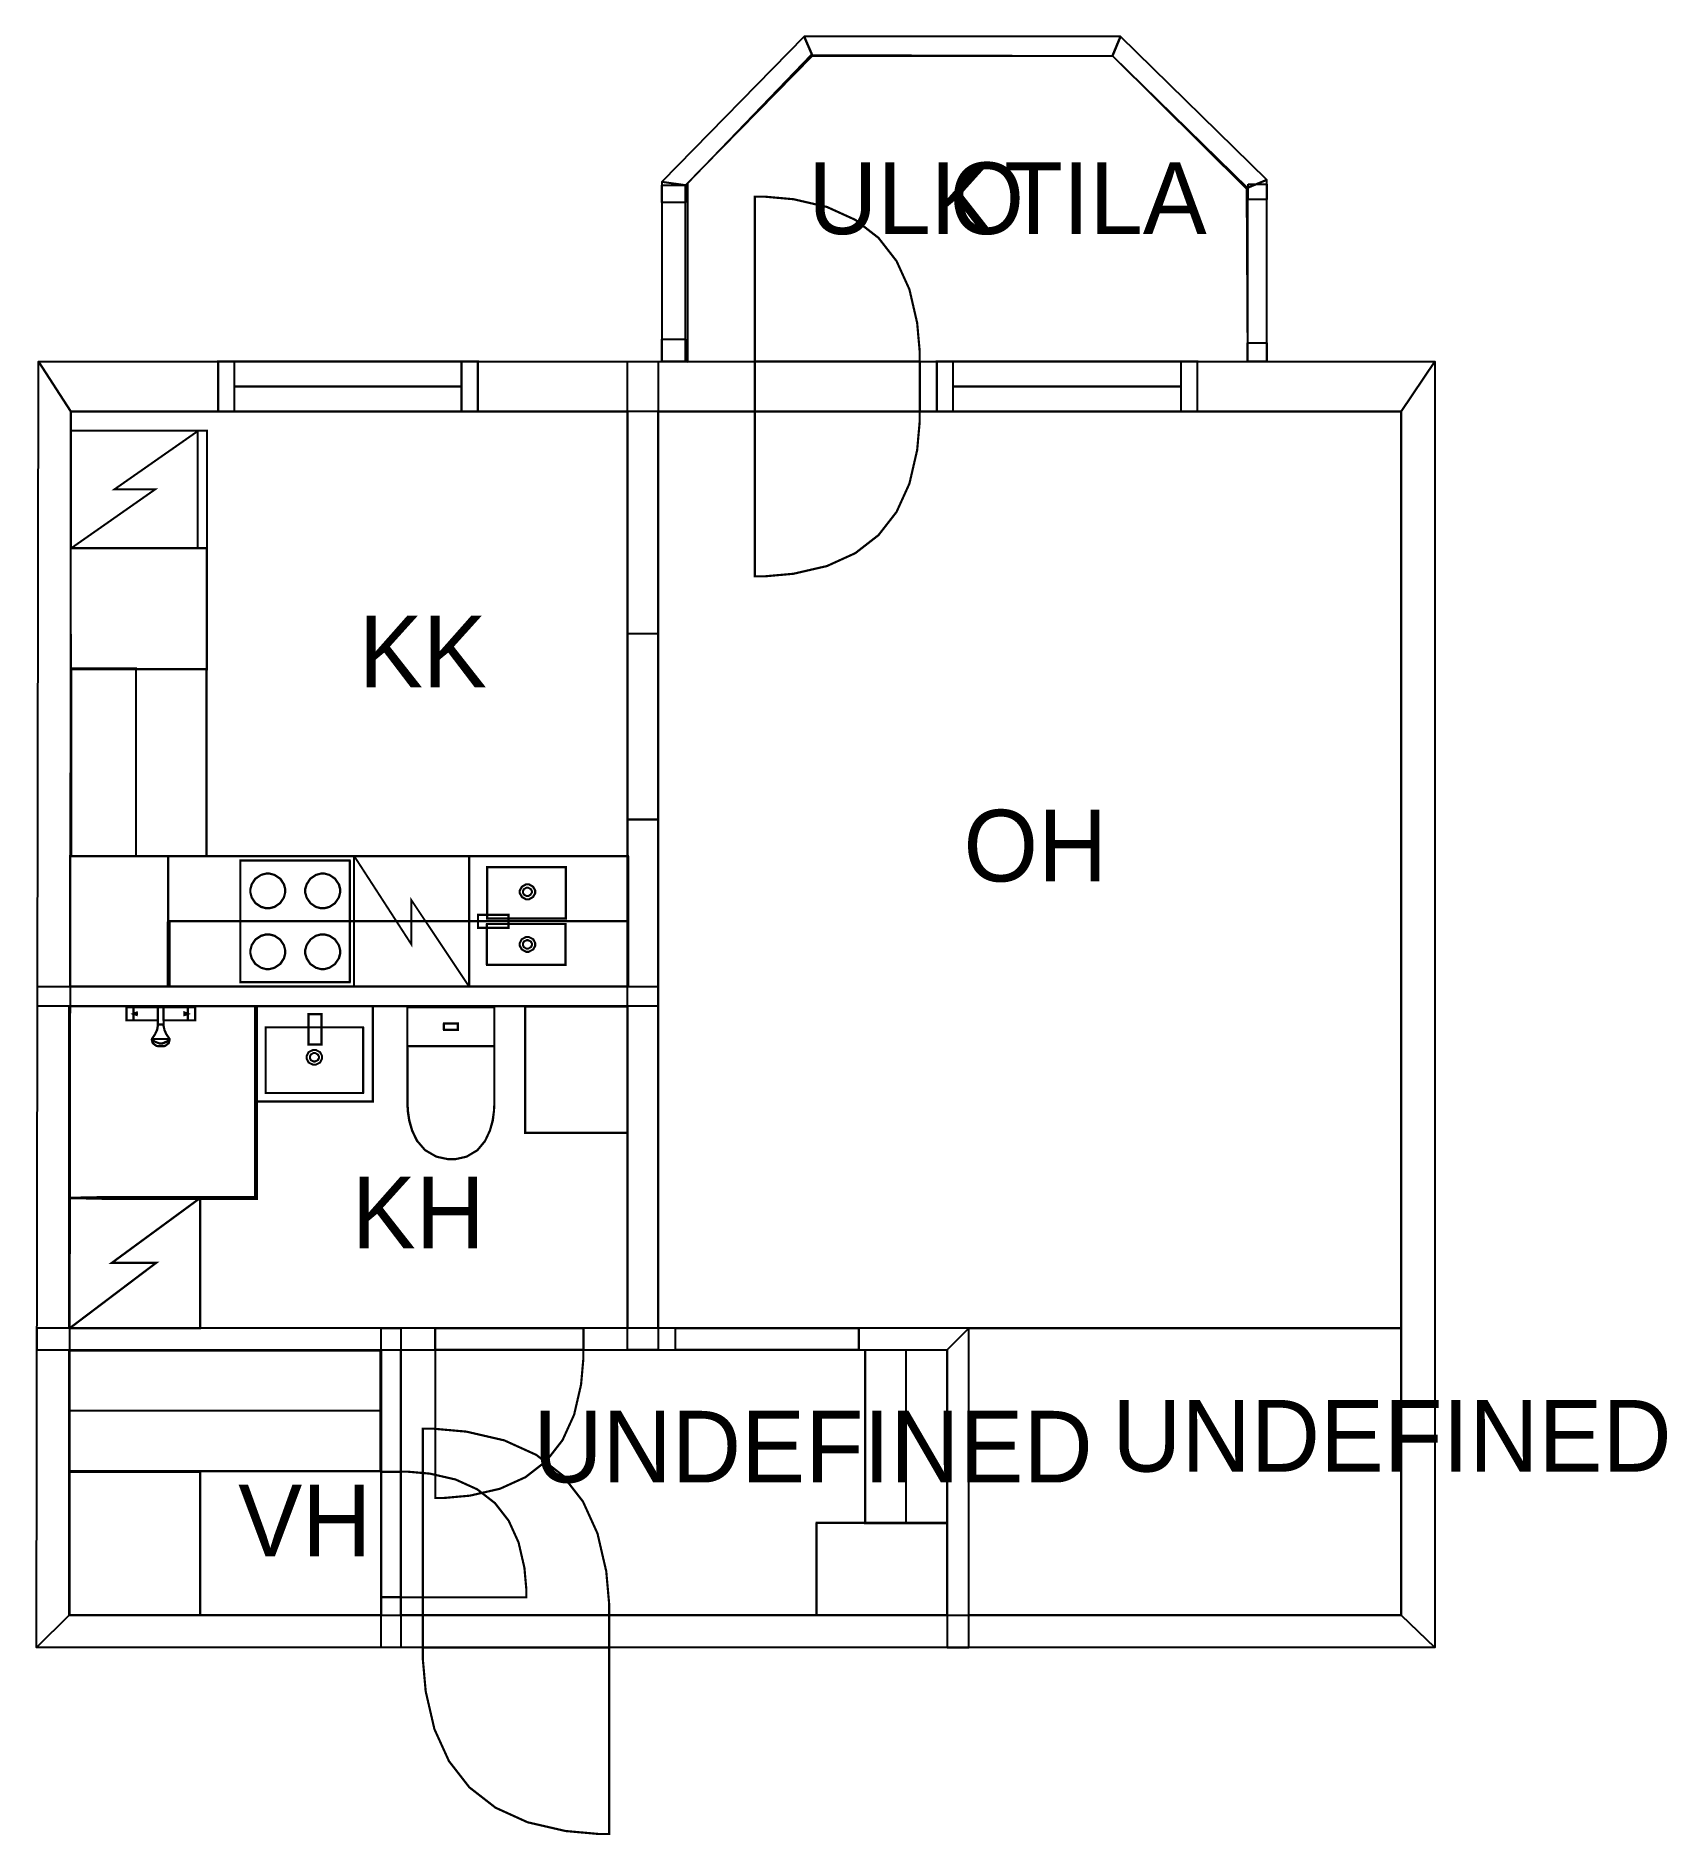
# Model space of a CAD drawing. Extents: x 4.02 to 11.84, y 0 to 8.63.
import ezdxf

# ---------------------------------------------------------------- set-up
doc = ezdxf.new("R2010")
doc.units = 0
doc.layers.get('0').update_dxf_attribs({"linetype": 'CONTINUOUS'})

msp = doc.modelspace()

# ---------------------------------------------------------------- linework, layer by layer
at = {"color": 0}
for points, const_width in [([(7.69982, 8.6244), (7.01644, 7.9274), (7.13103, 7.91038), (7.73915, 8.53065), (7.69982, 8.6244)], 0.00208), ([(9.21625, 8.6244), (7.69982, 8.6244), (7.73915, 8.53065), (9.178, 8.53065), (9.21625, 8.6244)], 0.00208), ([(9.91792, 7.9369), (9.21625, 8.6244), (9.178, 8.53065), (9.82417, 7.8974), (9.91792, 7.9369)], 0.00208), ([(7.14133, 7.06244), (7.14133, 7.92085), (7.73324, 8.5364), (9.178, 8.53065), (9.8201, 7.89344), (9.82417, 7.06494), (7.14133, 7.06244)], 0.00208), ([(9.91792, 7.06494), (9.91792, 7.9369), (9.82417, 7.8974), (9.82417, 7.06494), (9.91792, 7.06494)], 0.00208), ([(7.01644, 7.9274), (7.01644, 7.06494), (7.13103, 7.06494), (7.13103, 7.91038), (7.01644, 7.9274)], 0.00208), ([(8.25342, 7.06494), (8.25342, 7.11128), (8.24104, 7.25028), (8.204, 7.41092), (8.14219, 7.54682), (8.05572, 7.65799), (7.94456, 7.74451), (7.80865, 7.80626), (7.648, 7.84338), (7.509, 7.85568), (7.46272, 7.85568), (7.46272, 7.06494), (8.25342, 7.06494)], 0.01042), ([(4.01937, 0.89681), (4.02865, 7.06494), (4.18446, 6.82536), (4.17583, 1.05306), (4.01937, 0.89681)], 0.00208), ([(4.02865, 7.06494), (10.722, 7.06494), (10.5621, 6.82536), (4.18446, 6.82536), (4.02865, 7.06494)], 0.00208), ([(4.88981, 7.06494), (6.13499, 7.06494), (6.13499, 6.82536), (4.88981, 6.82536), (4.88981, 7.06494)], 0.01042), ([(4.88981, 7.06494), (6.13499, 7.06494), (6.13499, 6.82536), (4.88981, 6.82536), (4.88981, 7.06494)], 0.01042), ([(6.85314, 7.06494), (6.99897, 7.06494), (6.99897, 2.32449), (6.85314, 2.32449), (6.85314, 7.06494)], 0.00208), ([(7.46272, 7.06494), (8.25342, 7.06494), (8.25342, 6.82536), (7.46272, 6.82536), (7.46272, 7.06494)], 0.01042), ([(7.46272, 7.06494), (8.25342, 7.06494), (8.25342, 6.82536), (7.46272, 6.82536), (7.46272, 7.06494)], 0.01042), ([(8.33501, 7.06494), (9.58399, 7.06494), (9.58399, 6.82536), (8.33501, 6.82536), (8.33501, 7.06494)], 0.01042), ([(8.33501, 7.06494), (9.58399, 7.06494), (9.58399, 6.82536), (8.33501, 6.82536), (8.33501, 7.06494)], 0.01042), ([(10.722, 7.06494), (10.722, 0.89681), (10.5621, 1.05306), (10.5621, 6.82536), (10.722, 7.06494)], 0.00208), ([(8.25342, 6.82536), (8.25342, 6.77903), (8.24104, 6.64003), (8.204, 6.47944), (8.14219, 6.34353), (8.05572, 6.23232), (7.94456, 6.14583), (7.80865, 6.08404), (7.648, 6.04699), (7.509, 6.03461), (7.46272, 6.03461), (7.46272, 6.82536), (8.25342, 6.82536)], 0.01042), ([(4.18494, 6.73367), (4.18494, 6.16911), (4.83604, 6.16911), (4.83604, 6.73367), (4.18494, 6.73367)], 0.00941), ([(4.79264, 6.73367), (4.79264, 6.16911), (4.83604, 6.16911), (4.83604, 6.73367), (4.79264, 6.73367)], 0.00941), ([(4.18343, 6.16911), (4.18343, 5.58919), (4.8361, 5.58919), (4.8361, 6.16911), (4.18343, 6.16911)], 0.01042), ([(6.85314, 5.75982), (6.99897, 5.75982), (6.99897, 4.86794), (6.85314, 4.86794), (6.85314, 5.75982)], 0.01042), ([(4.1836, 5.59326), (4.1836, 4.69254), (4.4961, 4.69254), (4.4961, 5.59326), (4.1836, 5.59326)], 0.01042), ([(4.18506, 5.58919), (4.18506, 4.69254), (4.83453, 4.69254), (4.83453, 5.58919), (4.18506, 5.58919)], 0.01042), ([(4.18083, 4.69254), (6.85519, 4.69254), (6.85519, 4.06754), (4.18083, 4.06754), (4.18083, 4.69254)], 0.01042), ([(4.18039, 4.06754), (4.18137, 4.69254), (4.65012, 4.69179), (4.64914, 4.06679), (4.18039, 4.06754)], 0.00208), ([(4.99647, 4.67171), (5.52083, 4.67171), (5.52083, 4.08838), (4.99647, 4.08838), (4.99647, 4.67171)], 0.01042), ([(5.54167, 4.69254), (6.09289, 4.69254), (6.09289, 4.06754), (5.54167, 4.06754), (5.54167, 4.69254)], 0.00919), ([(5.04471, 4.52588), (5.04471, 4.53401), (5.05122, 4.55832), (5.06912, 4.58479), (5.0956, 4.60271), (5.1199, 4.60921), (5.12804, 4.60921), (5.13612, 4.60921), (5.16049, 4.60271), (5.18696, 4.58479), (5.20481, 4.55832), (5.21137, 4.53401), (5.21137, 4.52588), (5.21137, 4.51779), (5.20481, 4.49349), (5.18696, 4.46696), (5.16049, 4.44911), (5.13612, 4.44254), (5.12804, 4.44254), (5.1199, 4.44254), (5.0956, 4.44911), (5.06912, 4.46696), (5.05122, 4.49349), (5.04471, 4.51779), (5.04471, 4.52588)], 0.01042), ([(5.30794, 4.52588), (5.30794, 4.53401), (5.31446, 4.55832), (5.33236, 4.58479), (5.35883, 4.60271), (5.38314, 4.60921), (5.39128, 4.60921), (5.39936, 4.60921), (5.42367, 4.60271), (5.45019, 4.58479), (5.46804, 4.55832), (5.47461, 4.53401), (5.47461, 4.52588), (5.47461, 4.51779), (5.46804, 4.49349), (5.45019, 4.46696), (5.42367, 4.44911), (5.39936, 4.44254), (5.39128, 4.44254), (5.38314, 4.44254), (5.35883, 4.44911), (5.33236, 4.46696), (5.31446, 4.49349), (5.30794, 4.51779), (5.30794, 4.52588)], 0.01042), ([(6.17958, 4.64046), (6.55643, 4.64046), (6.55643, 4.39361), (6.17958, 4.39361), (6.17958, 4.64046)], 0.01042), ([(6.33615, 4.52115), (6.33615, 4.52761), (6.34679, 4.54699), (6.36615, 4.55761), (6.37261, 4.55761), (6.37901, 4.55761), (6.39839, 4.54699), (6.40907, 4.52761), (6.40907, 4.52115), (6.40907, 4.51476), (6.39839, 4.49539), (6.37901, 4.48469), (6.37261, 4.48469), (6.36615, 4.48469), (6.34679, 4.49539), (6.33615, 4.51476), (6.33615, 4.52115)], 0.00833), ([(6.35178, 4.52115), (6.35178, 4.52485), (6.35786, 4.53592), (6.36893, 4.54199), (6.37261, 4.54199), (6.37625, 4.54199), (6.38732, 4.53592), (6.39344, 4.52485), (6.39344, 4.52115), (6.39344, 4.51753), (6.38732, 4.50646), (6.37625, 4.50032), (6.37261, 4.50032), (6.36893, 4.50032), (6.35786, 4.50646), (6.35178, 4.51753), (6.35178, 4.52115)], 0.00833), ([(6.13585, 4.41129), (6.28168, 4.41129), (6.28168, 4.34879), (6.13585, 4.34879), (6.13585, 4.41129)], 0.01042), ([(4.65701, 4.38069), (6.85519, 4.38069), (6.85519, 4.06819), (4.65701, 4.06819), (4.65701, 4.38069)], 0.01042), ([(5.04471, 4.23421), (5.04471, 4.24235), (5.05122, 4.26665), (5.06912, 4.29313), (5.0956, 4.31104), (5.1199, 4.31754), (5.12804, 4.31754), (5.13612, 4.31754), (5.16049, 4.31104), (5.18696, 4.29313), (5.20481, 4.26665), (5.21137, 4.24235), (5.21137, 4.23421), (5.21137, 4.22613), (5.20481, 4.20182), (5.18696, 4.17529), (5.16049, 4.15744), (5.13612, 4.15088), (5.12804, 4.15088), (5.1199, 4.15088), (5.0956, 4.15744), (5.06912, 4.17529), (5.05122, 4.20182), (5.04471, 4.22613), (5.04471, 4.23421)], 0.01042), ([(5.30794, 4.23421), (5.30794, 4.24235), (5.31446, 4.26665), (5.33236, 4.29313), (5.35883, 4.31104), (5.38314, 4.31754), (5.39128, 4.31754), (5.39936, 4.31754), (5.42367, 4.31104), (5.45019, 4.29313), (5.46804, 4.26665), (5.47461, 4.24235), (5.47461, 4.23421), (5.47461, 4.22613), (5.46804, 4.20182), (5.45019, 4.17529), (5.42367, 4.15744), (5.39936, 4.15088), (5.39128, 4.15088), (5.38314, 4.15088), (5.35883, 4.15744), (5.33236, 4.17529), (5.31446, 4.20182), (5.30794, 4.22613), (5.30794, 4.23421)], 0.01042), ([(6.17876, 4.36768), (6.55539, 4.36768), (6.55539, 4.17171), (6.17876, 4.17171), (6.17876, 4.36768)], 0.01042), ([(6.33615, 4.26964), (6.33615, 4.2761), (6.34679, 4.29546), (6.36615, 4.3061), (6.37261, 4.3061), (6.37901, 4.3061), (6.39839, 4.29546), (6.40907, 4.2761), (6.40907, 4.26964), (6.40907, 4.26324), (6.39839, 4.24387), (6.37901, 4.23318), (6.37261, 4.23318), (6.36615, 4.23318), (6.34679, 4.24387), (6.33615, 4.26324), (6.33615, 4.26964)], 0.00833), ([(6.35178, 4.26964), (6.35178, 4.27333), (6.35786, 4.2844), (6.36893, 4.29047), (6.37261, 4.29047), (6.37625, 4.29047), (6.38732, 4.2844), (6.39344, 4.27333), (6.39344, 4.26964), (6.39344, 4.266), (6.38732, 4.25493), (6.37625, 4.24881), (6.37261, 4.24881), (6.36893, 4.24881), (6.35786, 4.25493), (6.35178, 4.266), (6.35178, 4.26964)], 0.00833), ([(4.02399, 4.06754), (6.99897, 4.06754), (6.99897, 3.97379), (4.02399, 3.97379), (4.02399, 4.06754)], 0.00208), ([(4.17839, 3.05371), (5.0715, 3.05371), (5.0715, 3.97379), (5.0715, 3.05371), (4.17839, 3.05371)], 0.01875), ([(4.45074, 3.96858), (4.48406, 3.96858), (4.48406, 3.90506), (4.45074, 3.90506), (4.45074, 3.96858)], 0.01042), ([(4.48406, 3.96858), (4.60075, 3.96858), (4.60075, 3.90506), (4.48406, 3.90506), (4.48406, 3.96858)], 0.01042), ([(4.60075, 3.96858), (4.62885, 3.96858), (4.62885, 3.88525), (4.62181, 3.88525), (4.60601, 3.88525), (4.60075, 3.88525), (4.60075, 3.90608), (4.60075, 3.95296), (4.60075, 3.96858)], 0.01042), ([(4.62885, 3.96858), (4.7455, 3.96858), (4.7455, 3.90506), (4.62885, 3.90506), (4.62885, 3.96858)], 0.01042), ([(4.74447, 3.96858), (4.77989, 3.96858), (4.77989, 3.90506), (4.74447, 3.90506), (4.74447, 3.96858)], 0.01042), ([(5.0715, 3.97299), (5.63129, 3.97299), (5.63129, 3.51633), (5.0715, 3.51633), (5.0715, 3.97299)], 0.01042), ([(5.79736, 3.96858), (6.21392, 3.96858), (6.21392, 3.78131), (5.79736, 3.78131), (5.79736, 3.96858)], 0.01042), ([(6.36214, 3.97217), (6.85319, 3.97217), (6.85319, 3.36572), (6.36214, 3.36572), (6.36214, 3.97217)], 0.01042), ([(4.48406, 3.93631), (4.48725, 3.93756), (4.4969, 3.9414), (4.49968, 3.94254), (4.49968, 3.94254), (4.49968, 3.94114), (4.49968, 3.93685), (4.49968, 3.93257), (4.49968, 3.9311), (4.49968, 3.9311), (4.49729, 3.93175), (4.48731, 3.93517), (4.48406, 3.93631)], 0.01042), ([(4.74447, 3.93631), (4.74121, 3.93756), (4.73156, 3.9414), (4.72885, 3.94254), (4.72885, 3.94254), (4.72885, 3.94114), (4.72885, 3.93685), (4.72885, 3.93257), (4.72885, 3.9311), (4.72885, 3.9311), (4.73118, 3.93175), (4.74115, 3.93517), (4.74447, 3.93631)], 0.01042), ([(5.32335, 3.93494), (5.38585, 3.93494), (5.38585, 3.78911), (5.32335, 3.78911), (5.32335, 3.93494)], 0.01042), ([(5.97254, 3.89074), (6.03874, 3.89074), (6.03874, 3.85915), (5.97254, 3.85915), (5.97254, 3.89074)], 0.01042), ([(5.11817, 3.87196), (5.58464, 3.87196), (5.58464, 3.55675), (5.11817, 3.55675), (5.11817, 3.87196)], 0.01042), ([(5.38786, 3.72792), (5.38786, 3.72151), (5.37717, 3.70215), (5.35781, 3.69146), (5.3514, 3.69146), (5.34494, 3.69146), (5.32557, 3.70215), (5.31494, 3.72151), (5.31494, 3.72792), (5.31494, 3.73438), (5.32557, 3.75375), (5.34494, 3.76438), (5.3514, 3.76438), (5.35781, 3.76438), (5.37717, 3.75375), (5.38786, 3.73438), (5.38786, 3.72792)], 0.00833), ([(5.37224, 3.72792), (5.37224, 3.72428), (5.3661, 3.71322), (5.35504, 3.70708), (5.3514, 3.70708), (5.34771, 3.70708), (5.33664, 3.71322), (5.33057, 3.72428), (5.33057, 3.72792), (5.33057, 3.73161), (5.33664, 3.74268), (5.34771, 3.74875), (5.3514, 3.74875), (5.35504, 3.74875), (5.3661, 3.74268), (5.37224, 3.73161), (5.37224, 3.72792)], 0.00833), ([(6.21392, 3.51303), (6.21392, 3.51303), (6.21397, 3.50131), (6.21235, 3.47032), (6.20622, 3.42649), (6.19282, 3.37625), (6.16928, 3.32601), (6.13282, 3.28217), (6.08062, 3.25119), (6.02756, 3.23942), (6.00993, 3.23942), (5.9916, 3.23942), (5.93674, 3.25119), (5.88265, 3.28217), (5.84483, 3.32601), (5.82042, 3.37625), (5.80643, 3.42649), (5.80003, 3.47032), (5.79829, 3.50131), (5.79839, 3.51303), (5.79839, 3.51303), (5.79736, 3.78131), (6.21392, 3.78131), (6.21392, 3.51303)], 0.01042), ([(4.17839, 3.05371), (4.17839, 2.42871), (4.80339, 2.42871), (4.80339, 3.05371), (4.17839, 3.05371)], 0.01042), ([(8.48844, 2.42865), (4.02165, 2.42865), (4.02165, 2.32449), (8.38428, 2.32449), (8.48844, 2.42865)], 0.00208), ([(5.67165, 2.42865), (5.7654, 2.42865), (5.7654, 0.89681), (5.67165, 0.89681), (5.67165, 2.42865)], 0.00208), ([(5.93093, 2.42865), (6.64094, 2.42865), (6.64094, 2.32449), (5.93093, 2.32449), (5.93093, 2.42865)], 0.01042), ([(5.93093, 2.42865), (6.64094, 2.42865), (6.64094, 2.32449), (5.93093, 2.32449), (5.93093, 2.42865)], 0.01042), ([(7.08208, 2.42865), (7.96072, 2.42865), (7.96072, 2.32449), (7.08208, 2.32449), (7.08208, 2.42865)], 0.01042), ([(8.48844, 0.89681), (8.48844, 2.42865), (8.38428, 2.32449), (8.38428, 0.89681), (8.48844, 0.89681)], 0.00208), ([(6.64094, 2.32449), (6.64094, 2.28293), (6.62983, 2.1581), (6.59657, 2.01389), (6.54107, 1.89187), (6.46343, 1.79204), (6.36361, 1.71442), (6.24154, 1.6589), (6.09733, 1.62565), (5.9725, 1.61453), (5.93093, 1.61453), (5.93093, 2.32449), (6.64094, 2.32449)], 0.01042), ([(7.9916, 2.32454), (7.9916, 1.49306), (8.38406, 1.49306), (8.38406, 2.32454), (7.9916, 2.32454)], 0.01042), ([(4.17736, 2.3226), (5.66775, 2.3226), (5.66775, 1.74333), (4.17736, 1.74333), (4.17736, 2.3226)], 0.01042), ([(6.7646, 1.05306), (6.7646, 1.10547), (6.7506, 1.26253), (6.70871, 1.44401), (6.63889, 1.5976), (6.54118, 1.72325), (6.41553, 1.82096), (6.26193, 1.89079), (6.08046, 1.93267), (5.92339, 1.94661), (5.87104, 1.94661), (5.87104, 1.05306), (6.7646, 1.05306)], 0.01042), ([(4.17833, 1.74024), (4.17833, 1.05306), (4.80333, 1.05306), (4.80333, 1.74024), (4.17833, 1.74024)], 0.01042), ([(5.67165, 1.74046), (5.7654, 1.74046), (5.7654, 1.13818), (5.67165, 1.13818), (5.67165, 1.74046)], 0.01042), ([(5.67165, 1.74046), (5.7654, 1.74046), (5.7654, 1.13818), (5.67165, 1.13818), (5.67165, 1.74046)], 0.01042), ([(5.7654, 1.74046), (5.80067, 1.74046), (5.90653, 1.73107), (6.02886, 1.70285), (6.13243, 1.65582), (6.21712, 1.5899), (6.28299, 1.50521), (6.33008, 1.40169), (6.35829, 1.27935), (6.36774, 1.1735), (6.36774, 1.13818), (5.7654, 1.13818), (5.7654, 1.74046)], 0.01042), ([(7.75906, 1.49567), (7.75906, 1.05306), (8.38406, 1.05306), (8.38406, 1.49567), (7.75906, 1.49567)], 0.01042), ([(10.722, 0.89681), (4.01937, 0.89681), (4.17583, 1.05306), (10.5621, 1.05306), (10.722, 0.89681)], 0.00208), ([(5.87104, 1.05306), (6.7646, 1.05306), (6.7646, 0.89681), (5.87104, 0.89681), (5.87104, 1.05306)], 0.01042), ([(5.87104, 1.05306), (6.7646, 1.05306), (6.7646, 0.89681), (5.87104, 0.89681), (5.87104, 1.05306)], 0.01042), ([(5.87104, 0.89681), (5.87104, 0.84446), (5.88499, 0.68739), (5.92686, 0.50591), (5.99669, 0.35232), (6.0944, 0.22667), (6.22006, 0.12896), (6.37364, 0.05914), (6.55512, 0.01725), (6.71218, 0.00326), (6.7646, 0.00326), (6.7646, 0.89681), (5.87104, 0.89681)], 0.01042)]:
    msp.add_lwpolyline(points, close=True, dxfattribs=dict(at, const_width=const_width))
at = {"color": 7}
for points in [[(7.69982, 8.6244), (7.01644, 7.9274), (7.13103, 7.91038), (7.73915, 8.53065), (7.69982, 8.6244)], [(9.21625, 8.6244), (7.69982, 8.6244), (7.73915, 8.53065), (9.178, 8.53065), (9.21625, 8.6244)], [(9.91792, 7.9369), (9.21625, 8.6244), (9.178, 8.53065), (9.82417, 7.8974), (9.91792, 7.9369)], [(7.14133, 7.06244), (7.14133, 7.92085), (7.73324, 8.5364), (9.178, 8.53065), (9.8201, 7.89344), (9.82417, 7.06494), (7.14133, 7.06244)], [(7.01644, 7.9274), (7.01644, 7.06494), (7.13103, 7.06494), (7.13103, 7.91038), (7.01644, 7.9274)], [(9.91792, 7.06494), (9.91792, 7.9369), (9.82417, 7.8974), (9.82417, 7.06494), (9.91792, 7.06494)], [(4.88981, 7.06494), (6.13499, 7.06494), (6.13499, 6.82536), (4.88981, 6.82536), (4.88981, 7.06494)], [(4.88981, 7.06494), (6.13499, 7.06494), (6.13499, 6.82536), (4.88981, 6.82536), (4.88981, 7.06494)], [(7.46272, 7.06494), (8.25342, 7.06494), (8.25342, 6.82536), (7.46272, 6.82536), (7.46272, 7.06494)], [(7.46272, 7.06494), (8.25342, 7.06494), (8.25342, 6.82536), (7.46272, 6.82536), (7.46272, 7.06494)], [(8.33501, 7.06494), (9.58399, 7.06494), (9.58399, 6.82536), (8.33501, 6.82536), (8.33501, 7.06494)], [(8.33501, 7.06494), (9.58399, 7.06494), (9.58399, 6.82536), (8.33501, 6.82536), (8.33501, 7.06494)], [(6.85314, 4.06754), (4.64914, 4.06754), (4.65012, 4.69179), (4.18625, 4.69179), (4.18446, 6.82536), (6.85314, 6.82536), (6.85314, 4.06754)], [(6.99897, 6.82536), (10.5621, 6.82536), (10.5621, 2.42865), (6.99897, 2.42865), (6.99897, 6.82536)], [(4.18494, 6.73367), (4.83604, 6.73367), (4.83604, 6.16911), (4.18494, 6.16911), (4.18494, 6.73367)], [(4.79264, 6.73367), (4.83604, 6.73367), (4.83604, 6.16911), (4.79264, 6.16911), (4.79264, 6.73367)], [(4.18343, 6.16911), (4.8361, 6.16911), (4.8361, 5.58919), (4.18343, 5.58919), (4.18343, 6.16911)], [(6.85314, 5.75982), (6.99897, 5.75982), (6.99897, 4.86794), (6.85314, 4.86794), (6.85314, 5.75982)], [(6.85314, 5.75982), (6.99897, 5.75982), (6.99897, 4.86794), (6.85314, 4.86794), (6.85314, 5.75982)], [(4.18506, 5.58919), (4.83453, 5.58919), (4.83453, 4.69254), (4.18506, 4.69254), (4.18506, 5.58919)], [(4.18083, 4.69254), (6.85519, 4.69254), (6.85519, 4.06754), (4.18083, 4.06754), (4.18083, 4.69254)], [(4.99647, 4.67171), (5.52083, 4.67171), (5.52083, 4.08838), (4.99647, 4.08838), (4.99647, 4.67171)], [(5.54167, 4.69254), (6.09289, 4.69254), (6.09289, 4.06754), (5.54167, 4.06754), (5.54167, 4.69254)], [(5.04471, 4.52588), (5.04471, 4.53401), (5.05122, 4.55832), (5.06912, 4.58479), (5.0956, 4.60271), (5.1199, 4.60921), (5.12804, 4.60921), (5.13612, 4.60921), (5.16049, 4.60271), (5.18696, 4.58479), (5.20481, 4.55832), (5.21137, 4.53401), (5.21137, 4.52588), (5.21137, 4.51779), (5.20481, 4.49349), (5.18696, 4.46696), (5.16049, 4.44911), (5.13612, 4.44254), (5.12804, 4.44254), (5.1199, 4.44254), (5.0956, 4.44911), (5.06912, 4.46696), (5.05122, 4.49349), (5.04471, 4.51779), (5.04471, 4.52588)], [(5.30794, 4.52588), (5.30794, 4.53401), (5.31446, 4.55832), (5.33236, 4.58479), (5.35883, 4.60271), (5.38314, 4.60921), (5.39128, 4.60921), (5.39936, 4.60921), (5.42367, 4.60271), (5.45019, 4.58479), (5.46804, 4.55832), (5.47461, 4.53401), (5.47461, 4.52588), (5.47461, 4.51779), (5.46804, 4.49349), (5.45019, 4.46696), (5.42367, 4.44911), (5.39936, 4.44254), (5.39128, 4.44254), (5.38314, 4.44254), (5.35883, 4.44911), (5.33236, 4.46696), (5.31446, 4.49349), (5.30794, 4.51779), (5.30794, 4.52588)], [(6.17958, 4.64046), (6.55643, 4.64046), (6.55643, 4.39361), (6.17958, 4.39361), (6.17958, 4.64046)], [(6.33615, 4.52115), (6.33615, 4.52761), (6.34679, 4.54699), (6.36615, 4.55761), (6.37261, 4.55761), (6.37901, 4.55761), (6.39839, 4.54699), (6.40907, 4.52761), (6.40907, 4.52115), (6.40907, 4.51476), (6.39839, 4.49539), (6.37901, 4.48469), (6.37261, 4.48469), (6.36615, 4.48469), (6.34679, 4.49539), (6.33615, 4.51476), (6.33615, 4.52115)], [(6.35178, 4.52115), (6.35178, 4.52485), (6.35786, 4.53592), (6.36893, 4.54199), (6.37261, 4.54199), (6.37625, 4.54199), (6.38732, 4.53592), (6.39344, 4.52485), (6.39344, 4.52115), (6.39344, 4.51753), (6.38732, 4.50646), (6.37625, 4.50032), (6.37261, 4.50032), (6.36893, 4.50032), (6.35786, 4.50646), (6.35178, 4.51753), (6.35178, 4.52115)], [(6.13585, 4.41129), (6.28168, 4.41129), (6.28168, 4.34879), (6.13585, 4.34879), (6.13585, 4.41129)], [(5.04471, 4.23421), (5.04471, 4.24235), (5.05122, 4.26665), (5.06912, 4.29313), (5.0956, 4.31104), (5.1199, 4.31754), (5.12804, 4.31754), (5.13612, 4.31754), (5.16049, 4.31104), (5.18696, 4.29313), (5.20481, 4.26665), (5.21137, 4.24235), (5.21137, 4.23421), (5.21137, 4.22613), (5.20481, 4.20182), (5.18696, 4.17529), (5.16049, 4.15744), (5.13612, 4.15088), (5.12804, 4.15088), (5.1199, 4.15088), (5.0956, 4.15744), (5.06912, 4.17529), (5.05122, 4.20182), (5.04471, 4.22613), (5.04471, 4.23421)], [(5.30794, 4.23421), (5.30794, 4.24235), (5.31446, 4.26665), (5.33236, 4.29313), (5.35883, 4.31104), (5.38314, 4.31754), (5.39128, 4.31754), (5.39936, 4.31754), (5.42367, 4.31104), (5.45019, 4.29313), (5.46804, 4.26665), (5.47461, 4.24235), (5.47461, 4.23421), (5.47461, 4.22613), (5.46804, 4.20182), (5.45019, 4.17529), (5.42367, 4.15744), (5.39936, 4.15088), (5.39128, 4.15088), (5.38314, 4.15088), (5.35883, 4.15744), (5.33236, 4.17529), (5.31446, 4.20182), (5.30794, 4.22613), (5.30794, 4.23421)], [(6.17876, 4.36768), (6.55539, 4.36768), (6.55539, 4.17171), (6.17876, 4.17171), (6.17876, 4.36768)], [(6.33615, 4.26964), (6.33615, 4.2761), (6.34679, 4.29546), (6.36615, 4.3061), (6.37261, 4.3061), (6.37901, 4.3061), (6.39839, 4.29546), (6.40907, 4.2761), (6.40907, 4.26964), (6.40907, 4.26324), (6.39839, 4.24387), (6.37901, 4.23318), (6.37261, 4.23318), (6.36615, 4.23318), (6.34679, 4.24387), (6.33615, 4.26324), (6.33615, 4.26964)], [(6.35178, 4.26964), (6.35178, 4.27333), (6.35786, 4.2844), (6.36893, 4.29047), (6.37261, 4.29047), (6.37625, 4.29047), (6.38732, 4.2844), (6.39344, 4.27333), (6.39344, 4.26964), (6.39344, 4.266), (6.38732, 4.25493), (6.37625, 4.24881), (6.37261, 4.24881), (6.36893, 4.24881), (6.35786, 4.25493), (6.35178, 4.266), (6.35178, 4.26964)], [(4.17583, 3.97379), (6.85314, 3.97379), (6.85314, 2.42865), (4.17583, 2.42865), (4.17583, 3.97379)], [(5.0715, 3.97299), (5.63129, 3.97299), (5.63129, 3.51633), (5.0715, 3.51633), (5.0715, 3.97299)], [(6.36214, 3.97217), (6.85319, 3.97217), (6.85319, 3.36572), (6.36214, 3.36572), (6.36214, 3.97217)], [(4.45074, 3.96858), (4.48406, 3.96858), (4.48406, 3.90506), (4.45074, 3.90506), (4.45074, 3.96858)], [(4.48406, 3.96858), (4.60075, 3.96858), (4.60075, 3.90506), (4.48406, 3.90506), (4.48406, 3.96858)], [(4.48406, 3.93631), (4.48725, 3.93756), (4.4969, 3.9414), (4.49968, 3.94254), (4.49968, 3.94254), (4.49968, 3.94114), (4.49968, 3.93685), (4.49968, 3.93257), (4.49968, 3.9311), (4.49968, 3.9311), (4.49729, 3.93175), (4.48731, 3.93517), (4.48406, 3.93631)], [(4.60075, 3.88525), (4.60075, 3.87896), (4.59706, 3.86003), (4.58713, 3.83762), (4.58404, 3.83317), (4.58301, 3.83165), (4.57281, 3.81706), (4.5726, 3.81549), (4.57206, 3.81261), (4.57622, 3.79606), (4.59289, 3.78321), (4.59864, 3.78212), (4.59993, 3.7819), (4.61143, 3.78108), (4.61529, 3.78108), (4.61426, 3.78108), (4.61838, 3.78108), (4.62961, 3.7819), (4.63092, 3.78212), (4.63661, 3.78321), (4.65332, 3.79606), (4.65744, 3.81261), (4.65696, 3.81549), (4.65668, 3.81706), (4.64654, 3.83165), (4.64551, 3.83317), (4.64236, 3.83762), (4.63249, 3.86003), (4.62885, 3.87896), (4.62885, 3.88525)], [(4.60075, 3.96858), (4.62885, 3.96858), (4.62885, 3.88525), (4.62181, 3.88525), (4.60601, 3.88525), (4.60075, 3.88525), (4.60075, 3.90608), (4.60075, 3.95296), (4.60075, 3.96858)], [(4.62885, 3.96858), (4.7455, 3.96858), (4.7455, 3.90506), (4.62885, 3.90506), (4.62885, 3.96858)], [(4.74447, 3.93631), (4.74121, 3.93756), (4.73156, 3.9414), (4.72885, 3.94254), (4.72885, 3.94254), (4.72885, 3.94114), (4.72885, 3.93685), (4.72885, 3.93257), (4.72885, 3.9311), (4.72885, 3.9311), (4.73118, 3.93175), (4.74115, 3.93517), (4.74447, 3.93631)], [(4.74447, 3.96858), (4.77989, 3.96858), (4.77989, 3.90506), (4.74447, 3.90506), (4.74447, 3.96858)], [(5.32335, 3.93494), (5.38585, 3.93494), (5.38585, 3.78911), (5.32335, 3.78911), (5.32335, 3.93494)], [(5.79736, 3.96858), (6.21392, 3.96858), (6.21392, 3.78131), (5.79736, 3.78131), (5.79736, 3.96858)], [(5.97254, 3.89074), (6.03874, 3.89074), (6.03874, 3.85915), (5.97254, 3.85915), (5.97254, 3.89074)], [(4.5726, 3.8144), (4.57281, 3.81392), (4.58469, 3.80376), (4.60846, 3.79465), (4.61638, 3.79465), (4.62261, 3.79492), (4.64524, 3.80414), (4.65642, 3.81392), (4.65696, 3.8144)], [(5.11817, 3.87196), (5.58464, 3.87196), (5.58464, 3.55675), (5.11817, 3.55675), (5.11817, 3.87196)], [(5.38786, 3.72792), (5.38786, 3.72151), (5.37717, 3.70215), (5.35781, 3.69146), (5.3514, 3.69146), (5.34494, 3.69146), (5.32557, 3.70215), (5.31494, 3.72151), (5.31494, 3.72792), (5.31494, 3.73438), (5.32557, 3.75375), (5.34494, 3.76438), (5.3514, 3.76438), (5.35781, 3.76438), (5.37717, 3.75375), (5.38786, 3.73438), (5.38786, 3.72792)], [(5.37224, 3.72792), (5.37224, 3.72428), (5.3661, 3.71322), (5.35504, 3.70708), (5.3514, 3.70708), (5.34771, 3.70708), (5.33664, 3.71322), (5.33057, 3.72428), (5.33057, 3.72792), (5.33057, 3.73161), (5.33664, 3.74268), (5.34771, 3.74875), (5.3514, 3.74875), (5.35504, 3.74875), (5.3661, 3.74268), (5.37224, 3.73161), (5.37224, 3.72792)], [(6.21392, 3.51303), (6.21392, 3.51303), (6.21397, 3.50131), (6.21235, 3.47032), (6.20622, 3.42649), (6.19282, 3.37625), (6.16928, 3.32601), (6.13282, 3.28217), (6.08062, 3.25119), (6.02756, 3.23942), (6.00993, 3.23942), (5.9916, 3.23942), (5.93674, 3.25119), (5.88265, 3.28217), (5.84483, 3.32601), (5.82042, 3.37625), (5.80643, 3.42649), (5.80003, 3.47032), (5.79829, 3.50131), (5.79839, 3.51303), (5.79839, 3.51303), (5.79736, 3.78131), (6.21392, 3.78131), (6.21392, 3.51303)], [(4.17839, 3.05371), (4.80339, 3.05371), (4.80339, 2.42871), (4.17839, 2.42871), (4.17839, 3.05371)], [(5.93093, 2.42865), (6.64094, 2.42865), (6.64094, 2.32449), (5.93093, 2.32449), (5.93093, 2.42865)], [(5.93093, 2.42865), (6.64094, 2.42865), (6.64094, 2.32449), (5.93093, 2.32449), (5.93093, 2.42865)], [(7.08208, 2.42865), (7.96072, 2.42865), (7.96072, 2.32449), (7.08208, 2.32449), (7.08208, 2.42865)], [(7.08208, 2.42865), (7.96072, 2.42865), (7.96072, 2.32449), (7.08208, 2.32449), (7.08208, 2.42865)], [(8.48844, 2.42865), (10.5621, 2.42865), (10.5621, 1.05306), (8.48844, 1.05306), (8.48844, 2.42865)], [(4.17583, 2.32449), (5.67165, 2.32449), (5.67165, 1.05306), (4.17583, 1.05306), (4.17583, 2.32449)], [(4.17736, 2.3226), (5.66775, 2.3226), (5.66775, 1.74333), (4.17736, 1.74333), (4.17736, 2.3226)], [(5.7654, 2.32449), (8.38428, 2.32449), (8.38428, 1.05306), (5.7654, 1.05306), (5.7654, 2.32449)], [(7.9916, 2.32454), (8.38406, 2.32454), (8.38406, 1.49306), (7.9916, 1.49306), (7.9916, 2.32454)], [(4.17833, 1.74024), (4.80333, 1.74024), (4.80333, 1.05306), (4.17833, 1.05306), (4.17833, 1.74024)], [(5.67165, 1.74046), (5.7654, 1.74046), (5.7654, 1.13818), (5.67165, 1.13818), (5.67165, 1.74046)], [(5.67165, 1.74046), (5.7654, 1.74046), (5.7654, 1.13818), (5.67165, 1.13818), (5.67165, 1.74046)], [(7.75906, 1.49567), (8.38406, 1.49567), (8.38406, 1.05306), (7.75906, 1.05306), (7.75906, 1.49567)], [(5.87104, 1.05306), (6.7646, 1.05306), (6.7646, 0.89681), (5.87104, 0.89681), (5.87104, 1.05306)], [(5.87104, 1.05306), (6.7646, 1.05306), (6.7646, 0.89681), (5.87104, 0.89681), (5.87104, 1.05306)]]:
    msp.add_lwpolyline(points, close=True, dxfattribs=at)
at = {"color": 0}
for points in [[(7.01719, 7.91038), (7.13103, 7.91038), (7.13103, 7.82807), (7.01719, 7.82807), (7.01719, 7.91038)], [(9.82781, 7.91515), (9.91792, 7.91515), (9.91792, 7.8419), (9.82781, 7.8419), (9.82781, 7.91515)], [(7.01644, 7.17275), (7.13103, 7.17275), (7.13103, 7.06494), (7.01644, 7.06494), (7.01644, 7.17275)], [(9.82417, 7.15517), (9.91792, 7.15517), (9.91792, 7.06494), (9.82417, 7.06494), (9.82417, 7.15517)], [(4.01937, 0.89681), (4.02865, 7.06494), (4.18446, 6.82536), (4.17583, 1.05306), (4.01937, 0.89681)], [(4.02865, 7.06494), (10.722, 7.06494), (10.5621, 6.82536), (4.18446, 6.82536), (4.02865, 7.06494)], [(6.85314, 7.06494), (6.99897, 7.06494), (6.99897, 2.32449), (6.85314, 2.32449), (6.85314, 7.06494)], [(10.722, 7.06494), (10.722, 0.89681), (10.5621, 1.05306), (10.5621, 6.82536), (10.722, 7.06494)], [(4.18039, 4.06754), (4.18137, 4.69254), (4.65012, 4.69179), (4.64914, 4.06679), (4.18039, 4.06754)], [(4.02399, 4.06754), (6.99897, 4.06754), (6.99897, 3.97379), (4.02399, 3.97379), (4.02399, 4.06754)], [(8.48844, 2.42865), (4.02165, 2.42865), (4.02165, 2.32449), (8.38428, 2.32449), (8.48844, 2.42865)], [(5.67165, 2.42865), (5.7654, 2.42865), (5.7654, 0.89681), (5.67165, 0.89681), (5.67165, 2.42865)], [(8.48844, 0.89681), (8.48844, 2.42865), (8.38428, 2.32449), (8.38428, 0.89681), (8.48844, 0.89681)], [(10.722, 0.89681), (4.01937, 0.89681), (4.17583, 1.05306), (10.5621, 1.05306), (10.722, 0.89681)]]:
    msp.add_lwpolyline(points, close=True, dxfattribs=at)
for points, const_width in [([(4.96793, 7.06494), (4.96793, 6.82536)], 0.01042), ([(6.05686, 7.06494), (6.05686, 6.82536)], 0.01042), ([(8.41314, 7.06494), (8.41314, 6.82536)], 0.01042), ([(9.50586, 7.06494), (9.50586, 6.82536)], 0.01042), ([(4.96793, 6.94515), (6.05686, 6.94515)], 0.01042), ([(8.41314, 6.94515), (9.50586, 6.94515)], 0.01042), ([(4.18494, 6.16911), (4.58757, 6.45139), (4.39219, 6.45139), (4.7959, 6.73367)], 0.00941), ([(6.09289, 4.06754), (5.81635, 4.48215), (5.81635, 4.26964), (5.54258, 4.69254)], 0.00919), ([(4.60075, 3.88525), (4.60075, 3.87896), (4.59706, 3.86003), (4.58713, 3.83762), (4.58404, 3.83317), (4.58301, 3.83165), (4.57281, 3.81706), (4.5726, 3.81549), (4.57206, 3.81261), (4.57622, 3.79606), (4.59289, 3.78321), (4.59864, 3.78212), (4.59993, 3.7819), (4.61143, 3.78108), (4.61529, 3.78108), (4.61426, 3.78108), (4.61838, 3.78108), (4.62961, 3.7819), (4.63092, 3.78212), (4.63661, 3.78321), (4.65332, 3.79606), (4.65744, 3.81261), (4.65696, 3.81549), (4.65668, 3.81706), (4.64654, 3.83165), (4.64551, 3.83317), (4.64236, 3.83762), (4.63249, 3.86003), (4.62885, 3.87896), (4.62885, 3.88525)], 0.01042), ([(4.5726, 3.8144), (4.57281, 3.81392), (4.58469, 3.80376), (4.60846, 3.79465), (4.61638, 3.79465), (4.62261, 3.79492), (4.64524, 3.80414), (4.65642, 3.81392), (4.65696, 3.8144)], 0.01042), ([(4.17839, 2.42871), (4.59293, 2.74224), (4.38049, 2.74224), (4.80339, 3.05268)], 0.01042)]:
    msp.add_lwpolyline(points, dxfattribs=dict(at, const_width=const_width))
at = {"color": 7}
for points, const_width in [([(6.85314, 4.06754), (4.64914, 4.06754), (4.65012, 4.69179), (4.18625, 4.69179), (4.18446, 6.82536), (6.85314, 6.82536), (6.85314, 4.06754)], 0.00208), ([(6.99897, 6.82536), (10.5621, 6.82536), (10.5621, 2.42865), (6.99897, 2.42865), (6.99897, 6.82536)], 0.00208), ([(6.85314, 5.75982), (6.99897, 5.75982), (6.99897, 4.86794), (6.85314, 4.86794), (6.85314, 5.75982)], 0.01042), ([(4.17583, 3.97379), (6.85314, 3.97379), (6.85314, 2.42865), (4.17583, 2.42865), (4.17583, 3.97379)], 0.00208), ([(7.08208, 2.42865), (7.96072, 2.42865), (7.96072, 2.32449), (7.08208, 2.32449), (7.08208, 2.42865)], 0.01042), ([(8.48844, 2.42865), (10.5621, 2.42865), (10.5621, 1.05306), (8.48844, 1.05306), (8.48844, 2.42865)], 0.00208), ([(4.17583, 2.32449), (5.67165, 2.32449), (5.67165, 1.05306), (4.17583, 1.05306), (4.17583, 2.32449)], 0.00208), ([(5.7654, 2.32449), (8.38428, 2.32449), (8.38428, 1.05306), (5.7654, 1.05306), (5.7654, 2.32449)], 0.00208)]:
    msp.add_lwpolyline(points, close=True, dxfattribs=dict(at, const_width=const_width))
at = {"color": 253, "const_width": 0.01042}
for points in [[(8.18782, 2.32454), (8.18782, 1.49306)], [(4.17736, 2.03299), (5.66781, 2.03299)]]:
    msp.add_lwpolyline(points, dxfattribs=at)

# ---------------------------------------------------------------- texts
at = {"color": 0}
for s, p in [('O', (8.39632, 7.67594)), ('ULK', (7.71871, 7.67594)), ('TILA', (8.65863, 7.67594)), ('KK', (5.56456, 5.50311)), ('OH', (8.46306, 4.57129)), ('KH', (5.53068, 2.81144)), ('UNDEFINED', (9.17622, 1.74089)), ('UNDEFINED', (6.40115, 1.68878)), ('VH', (4.98649, 1.3339))]:
    msp.add_text(s, height=0.34375, dxfattribs=at).set_placement(p)

doc.saveas('drawing.dxf')
